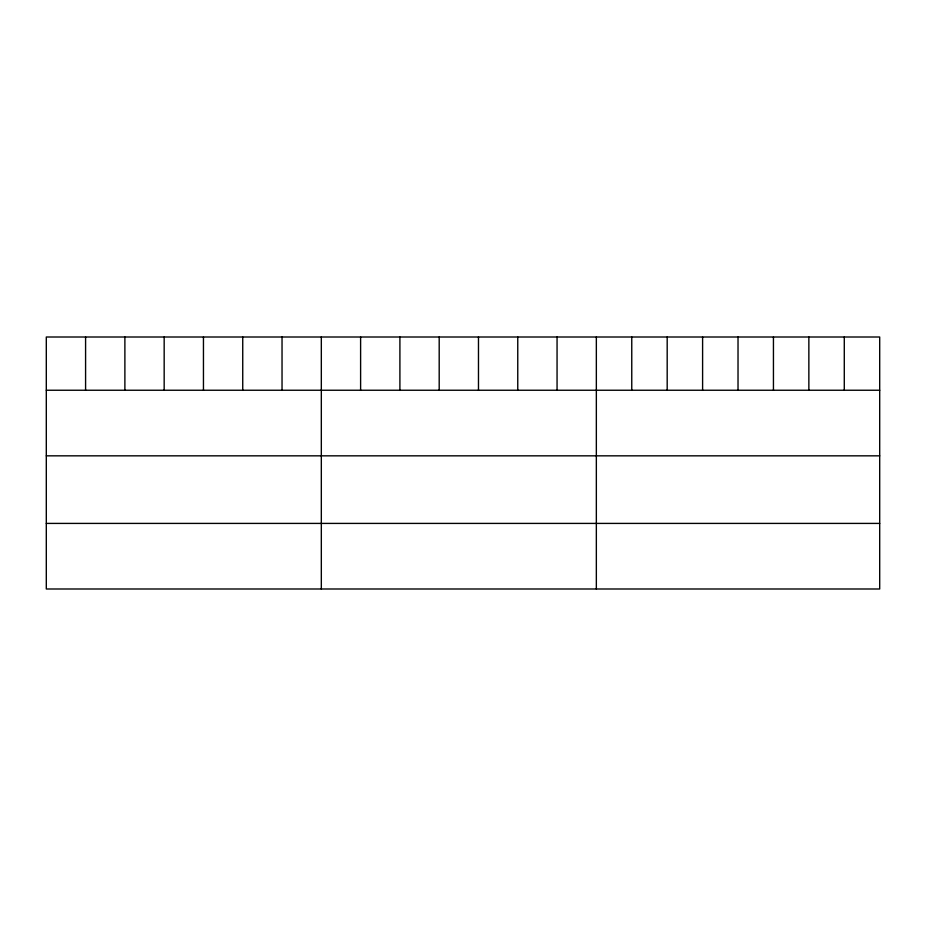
<?xml version="1.0" encoding="UTF-8"?>
<svg xmlns="http://www.w3.org/2000/svg" width="926" height="926" viewBox="0 0 926 926"><rect width="100%" height="100%" fill="white"/><g stroke="black" fill="none" stroke-linecap="round" stroke-linejoin="round"><path stroke-width="1.39" d="M879.7 390.24L879.7 588.994L46.3 588.994L46.3 337.006L879.7 337.006L879.7 390.24L46.3 390.24M46.3 455.835L879.7 455.835M46.3 523.41L879.7 523.41M844.28 337.006L844.28 390.24M808.861 337.006L808.861 390.24M773.442 337.006L773.442 390.24M738.022 337.006L738.022 390.24M702.602 337.006L702.602 390.24M667.183 337.006L667.183 390.24M631.763 337.006L631.763 390.24M596.344 337.006L596.344 588.994M557.058 337.006L557.058 390.24M517.761 337.006L517.761 390.24M478.476 337.006L478.476 390.24M439.19 337.006L439.19 390.24M399.905 337.006L399.905 390.24M360.608 337.006L360.608 390.24M321.322 337.006L321.322 588.994M282.036 337.006L282.036 390.24M242.739 337.006L242.739 390.24M203.454 337.006L203.454 390.24M164.168 337.006L164.168 390.24M124.883 337.006L124.883 390.24M85.586 337.006L85.586 390.24"/></g></svg>
